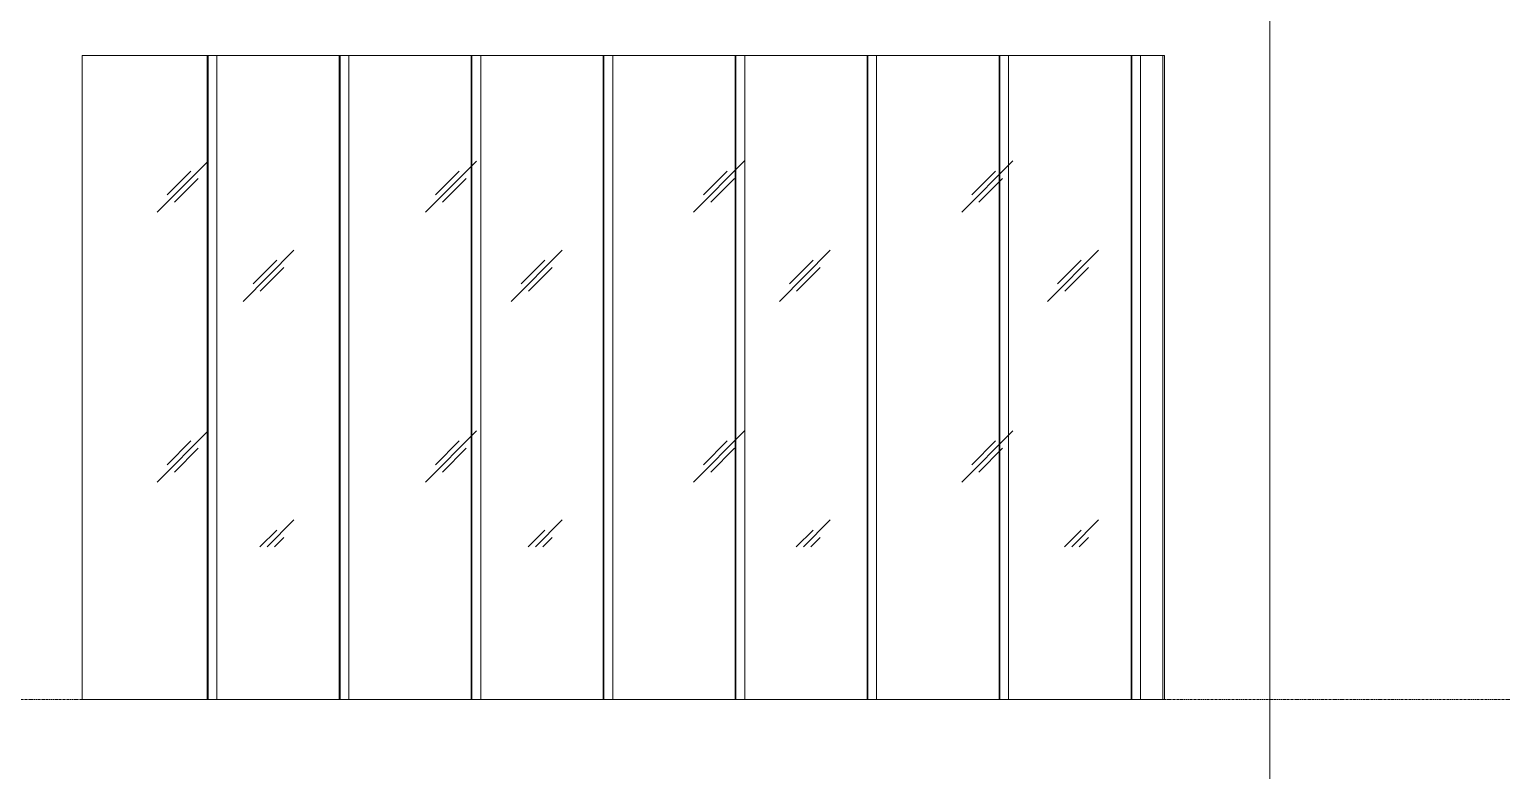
# Model space of a CAD drawing. Header units: millimetres. Extents: x -10599 to 108788, y -9455 to 93550.
# Drawn here: x 86636 to 97712, y 4965 to 10546 of the extents above; entities that cross this region are included whole.
import ezdxf

# ---------------------------------------------------------------- set-up
doc = ezdxf.new("R2010")
doc.units = ezdxf.units.MM
doc.linetypes.add('Centre', pattern=[31.75, 6.35, -4.7625, 15.875, -4.7625])
for name, color, linetype, lineweight in [('A-GLAZ-CWMG', 55, 'Continuous', 5), ('KINH', 152, 'Continuous', 5), ('NET-THAY', 2, 'Continuous', 9), ('TRUC', 225, 'Continuous', 5)]:
    doc.layers.add(name, color=color, linetype=linetype, lineweight=lineweight)

# ---------------------------------------------------------------- blocks, each defined once
blk = doc.blocks.new('System Panel - Glazed-1982836-MẶT ĐỨNG 1-14')
at = {"layer": 'KINH'}
blk.add_line((59420, 5500), (59420, 10350), dxfattribs=at)
blk = doc.blocks.new('Rectangular Mullion - Rectangular Mullion-1978429-MẶT ĐỨNG 1-14')
at = {"layer": 'A-GLAZ-CWMG'}
for p, q in [((41853, 10350), (41853, 5500)), ((41859, 10350), (41859, 5500)), ((41925, 10350), (41925, 5500))]:
    blk.add_line(p, q, dxfattribs=at)

msp = doc.modelspace()

# ---------------------------------------------------------------- hatches: boundary and pattern name
at = {"layer": 'KINH'}
h = msp.add_hatch(dxfattribs=at)
h.set_pattern_fill('FP_11', color=256, angle=360, style=0, pattern_type=2)
h.set_pattern_definition([(45.204, (77638.5, -2948.4), (0.002, 2032), [252.7, -2610.8]), (45.204, (77583.7, -2893.3), (0.002, 2032), [252.7, -2610.8]), (45.204, (77508.4, -3024.3), (0.002, 2032), [544.27, -2319.24]), (45.204, (76266.5, -1587), (0.002, 2032), [252.7, -2610.8]), (45.204, (76211.7, -1531.8), (0.002, 2032), [252.7, -2610.8]), (45.204, (76136.4, -1662.9), (0.002, 2032), [544.27, -2319.24])])
h.paths.add_polyline_path([(95175.3, 6650), (95175.3, 10350), (87033.5, 10350), (87033.5, 6650)])

# ---------------------------------------------------------------- linework, layer by layer
at = {"layer": 'NET-THAY'}
msp.add_line((95969.6, 18150), (95969.6, 0), dxfattribs=at)
msp.add_lwpolyline([(87033.5, 5500), (95175.3, 5500), (95175.3, 10350), (87033.5, 10350)], close=True, dxfattribs=at)
at = {"layer": 'TRUC', "linetype": 'Centre'}
msp.add_line((-10499.5, 5500), (108517.8, 5500), dxfattribs=at)

# ---------------------------------------------------------------- block references
at = {"layer": 'A-GLAZ-CWMG'}
for p in [(46121.1, 0), (47114, 0), (48106.9, 0), (49099.8, 0), (50092.7, 0), (51085.6, 0), (52078.5, 0), (53071.4, 0)]:
    msp.add_blockref('Rectangular Mullion - Rectangular Mullion-1978429-MẶT ĐỨNG 1-14', p, dxfattribs=at)
at = {"layer": 'KINH'}
msp.add_blockref('System Panel - Glazed-1982836-MẶT ĐỨNG 1-14', (35744.5, 0), dxfattribs=at)

doc.saveas('drawing.dxf')
